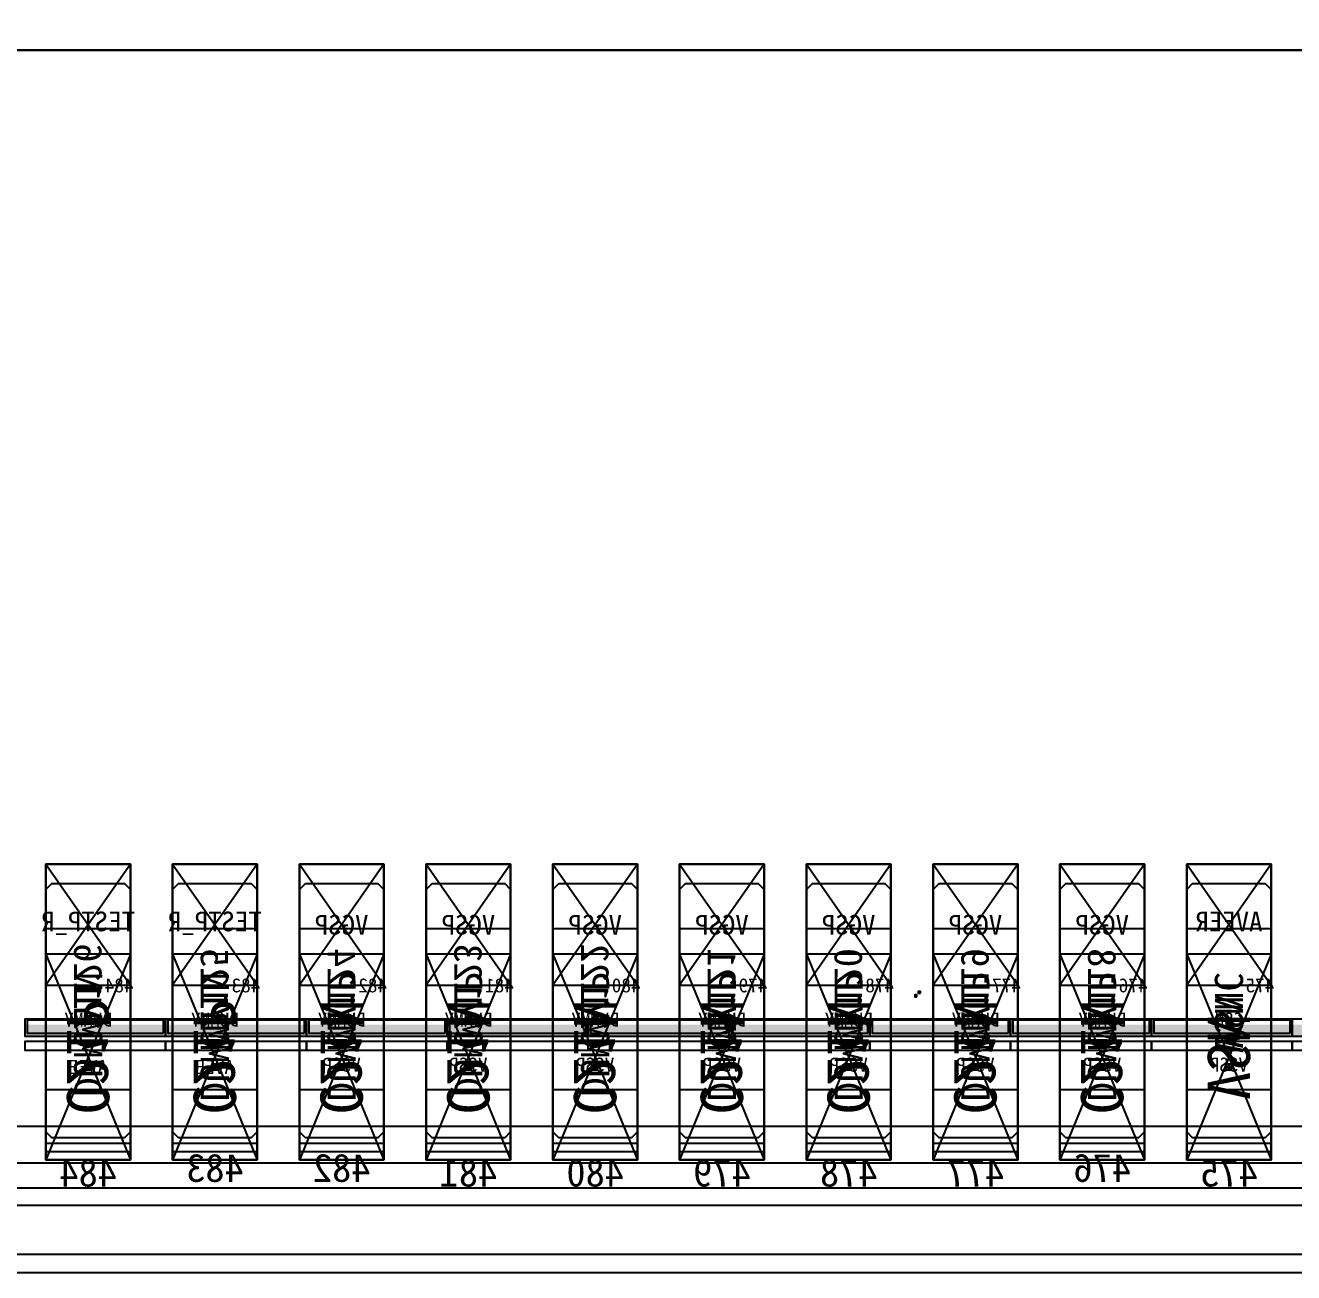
# Model space of a CAD drawing. Header units: millimetres. Extents: x 427 to 2444, y 137 to 817.
# Drawn here: x 1127.5471 to 1127.9973, y 300.7749 to 301.2176 of the extents above; entities that cross this region are included whole.
import ezdxf
from ezdxf.enums import TextEntityAlignment as Align

# ---------------------------------------------------------------- set-up
doc = ezdxf.new("R2010")
doc.units = ezdxf.units.MM
for name, color, linetype in [('L0', 211, 'Continuous'), ('L102', 91, 'Continuous'), ('L114', 213, 'Continuous'), ('L240', 60, 'Continuous'), ('L241', 200, 'Continuous'), ('L242', 51, 'Continuous'), ('L245', 53, 'Continuous'), ('L246', 93, 'Continuous'), ('L59', 140, 'Continuous'), ('L63', 4, 'Continuous'), ('L98', 150, 'Continuous')]:
    doc.layers.add(name, color=color, linetype=linetype)
doc.styles.add('txt', font='simhei.ttf')

# ---------------------------------------------------------------- blocks, each defined once
blk = doc.blocks.new('HX8394_F_PAD')
at = {"layer": 'L0'}
blk.add_lwpolyline([(-13.86, -0.4025), (-13.86, 0.4025), (13.86, 0.4025), (13.86, -0.4025), (-13.86, -0.4025)], close=True, dxfattribs=at)
at = {"layer": 'L241'}
blk.add_lwpolyline([(-13.9, -0.435), (-13.9, 0.435), (13.9, 0.435), (13.9, -0.435), (-13.9, -0.435)], close=True, dxfattribs=at)
at = {"layer": 'L242'}
for points in [[(7.6595, -0.3935), (7.6575, -0.3915), (7.6575, -0.3055), (7.6595, -0.3035), (7.6855, -0.3035), (7.6875, -0.3055), (7.6875, -0.3915), (7.6855, -0.3935), (7.6595, -0.3935)], [(7.7045, -0.3935), (7.7025, -0.3915), (7.7025, -0.3055), (7.7045, -0.3035), (7.7305, -0.3035), (7.7325, -0.3055), (7.7325, -0.3915), (7.7305, -0.3935), (7.7045, -0.3935)], [(7.7495, -0.3935), (7.7475, -0.3915), (7.7475, -0.3055), (7.7495, -0.3035), (7.7755, -0.3035), (7.7775, -0.3055), (7.7775, -0.3915), (7.7755, -0.3935), (7.7495, -0.3935)], [(7.7945, -0.3935), (7.7925, -0.3915), (7.7925, -0.3055), (7.7945, -0.3035), (7.8205, -0.3035), (7.8225, -0.3055), (7.8225, -0.3915), (7.8205, -0.3935), (7.7945, -0.3935)], [(7.8395, -0.3935), (7.8375, -0.3915), (7.8375, -0.3055), (7.8395, -0.3035), (7.8655, -0.3035), (7.8675, -0.3055), (7.8675, -0.3915), (7.8655, -0.3935), (7.8395, -0.3935)], [(7.8845, -0.3935), (7.8825, -0.3915), (7.8825, -0.3055), (7.8845, -0.3035), (7.9105, -0.3035), (7.9125, -0.3055), (7.9125, -0.3915), (7.9105, -0.3935), (7.8845, -0.3935)], [(7.9295, -0.3935), (7.9275, -0.3915), (7.9275, -0.3055), (7.9295, -0.3035), (7.9555, -0.3035), (7.9575, -0.3055), (7.9575, -0.3915), (7.9555, -0.3935), (7.9295, -0.3935)], [(7.9745, -0.3935), (7.9725, -0.3915), (7.9725, -0.3055), (7.9745, -0.3035), (8.0005, -0.3035), (8.0025, -0.3055), (8.0025, -0.3915), (8.0005, -0.3935), (7.9745, -0.3935)], [(8.0195, -0.3935), (8.0175, -0.3915), (8.0175, -0.3055), (8.0195, -0.3035), (8.0455, -0.3035), (8.0475, -0.3055), (8.0475, -0.3915), (8.0455, -0.3935), (8.0195, -0.3935)], [(8.0645, -0.3935), (8.0625, -0.3915), (8.0625, -0.3055), (8.0645, -0.3035), (8.0905, -0.3035), (8.0925, -0.3055), (8.0925, -0.3915), (8.0905, -0.3935), (8.0645, -0.3935)]]:
    blk.add_lwpolyline(points, close=True, dxfattribs=at)
at = {"layer": 'L240', "style": 'txt'}
for s, p in [('VSNC', (7.6725, -0.3485)), ('C21P', (7.7175, -0.3485)), ('C21P', (7.7625, -0.3485)), ('C21P', (7.8075, -0.3485)), ('C21P', (7.8525, -0.3485)), ('C21P', (7.8975, -0.3485)), ('C21P', (7.9425, -0.3485)), ('C21P', (7.9875, -0.3485)), ('C21N', (8.0325, -0.3485)), ('C21N', (8.0775, -0.3485))]:
    blk.add_text(s, height=0.01, rotation=90, dxfattribs=at).set_placement(p, align=Align.MIDDLE_CENTER)
blk = doc.blocks.new('NTBUMP_73X30')
at = {"color": 5, "linetype": 'Continuous'}
blk.add_lwpolyline([(-0.015, 0.04), (0.015, -0.033), (0.015, 0.04), (-0.015, -0.033)], dxfattribs=at)
at = {"layer": 'L242', "color": 5}
blk.add_lwpolyline([(-0.015, -0.033), (-0.015, 0.04), (0.015, 0.04), (0.015, -0.033), (-0.015, -0.033)], close=True, dxfattribs=at)
blk = doc.blocks.new('ILI9881C_AA_NTBUMP_PM_875UM')
at = {"layer": 'L241'}
blk.add_lwpolyline([(-13.92, -0.4375), (-13.92, 0.4375), (13.92, 0.4375), (13.92, -0.4375), (-13.92, -0.4375)], close=True, dxfattribs=at)
for p in [(7.6725, -0.3645), (7.7175, -0.3645), (7.7625, -0.3645), (7.8075, -0.3645), (7.8525, -0.3645), (7.8975, -0.3645), (7.9425, -0.3645), (7.9875, -0.3645), (8.0325, -0.3645), (8.0775, -0.3645)]:
    blk.add_blockref('NTBUMP_73X30', p)
at = {"layer": 'L246', "style": 'txt'}
for s, p in [('C21N', (7.7175, -0.361)), ('C21N', (7.7625, -0.361)), ('C21N', (7.8075, -0.361)), ('C21N', (7.8525, -0.361)), ('C21N', (7.8975, -0.361)), ('C21N', (7.9425, -0.361)), ('C21N', (7.9875, -0.361)), ('C21P', (8.0325, -0.361)), ('C21P', (8.0775, -0.361)), ('VSN', (7.6725, -0.361))]:
    blk.add_text(s, height=0.015, rotation=90, dxfattribs=at).set_placement(p, align=Align.MIDDLE_CENTER)
for s, p in [('476', (7.7175, -0.400279)), ('482', (7.9875, -0.400279)), ('483', (8.0325, -0.400279)), ('475', (7.6725, -0.401945)), ('477', (7.7625, -0.401945)), ('478', (7.8075, -0.401945)), ('479', (7.8525, -0.401945)), ('480', (7.8975, -0.401945)), ('481', (7.9425, -0.401945)), ('484', (8.0775, -0.401945))]:
    blk.add_text(s, height=0.01, dxfattribs=at).set_placement(p, align=Align.MIDDLE_CENTER)
blk = doc.blocks.new('INPUT_BUMP')
at = {"layer": 'L102'}
for points in [[(0.014, 0.04), (0.014, 0.041), (0.015, 0.041), (0.015, 0.04), (0.014, 0.04)], [(0.015, 0.04), (0.015, 0.041), (0.016, 0.041), (0.016, 0.04), (0.015, 0.04)], [(0.014, 0.039), (0.014, 0.04), (0.015, 0.04), (0.015, 0.039), (0.014, 0.039)], [(0.015, 0.039), (0.015, 0.04), (0.016, 0.04), (0.016, 0.039), (0.015, 0.039)]]:
    blk.add_lwpolyline(points, close=True, dxfattribs=at)
at = {"layer": 'L242'}
blk.add_lwpolyline([(0, 0.01), (0, 0.08), (0.03, 0.08), (0.03, 0.01), (0, 0.01)], close=True, dxfattribs=at)
blk = doc.blocks.new('JD9365Z_PAD_20170829_Y880')
at = {"layer": 'L241'}
blk.add_lwpolyline([(-13.95, -0.41), (-13.95, 0.41), (13.95, 0.41), (13.95, -0.41), (-13.95, -0.41)], close=True, dxfattribs=at)
at = {"row_count": 1, "column_count": 554, "row_spacing": 0.08, "column_spacing": 0.045}
blk.add_blockref('INPUT_BUMP', (-12.4575, -0.401), dxfattribs=at)
at = {"layer": 'L240', "style": 'txt'}
for s, p in [('VSSP', (7.6725, -0.360167)), ('VSSP', (7.7175, -0.360167)), ('VSSP', (7.7625, -0.360167)), ('VSSP', (7.8075, -0.360167)), ('VSSP', (7.8525, -0.360167)), ('VSSP', (7.8975, -0.360167)), ('VSSP', (7.9425, -0.360167)), ('VSSP', (7.9875, -0.360167)), ('AVEE', (8.0325, -0.361)), ('AVEE', (8.0775, -0.361))]:
    blk.add_text(s, height=0.005, dxfattribs=at).set_placement(p, align=Align.MIDDLE_CENTER)
blk = doc.blocks.new('NV3052C3P_BUMP_ORI_20190911')
at = {"layer": 'L241'}
blk.add_lwpolyline([(-13.8, -0.398), (-13.8, 0.398), (13.8, 0.398), (13.8, -0.398), (-13.8, -0.398)], close=True, dxfattribs=at)
at = {"layer": 'L242'}
for points in [[(7.6575, -0.385), (7.6575, -0.337), (7.6875, -0.337), (7.6875, -0.385), (7.6575, -0.385)], [(7.7025, -0.385), (7.7025, -0.337), (7.7325, -0.337), (7.7325, -0.385), (7.7025, -0.385)], [(7.7475, -0.385), (7.7475, -0.337), (7.7775, -0.337), (7.7775, -0.385), (7.7475, -0.385)], [(7.7925, -0.385), (7.7925, -0.337), (7.8225, -0.337), (7.8225, -0.385), (7.7925, -0.385)], [(7.8375, -0.385), (7.8375, -0.337), (7.8675, -0.337), (7.8675, -0.385), (7.8375, -0.385)], [(7.8825, -0.385), (7.8825, -0.337), (7.9125, -0.337), (7.9125, -0.385), (7.8825, -0.385)], [(7.9275, -0.385), (7.9275, -0.337), (7.9575, -0.337), (7.9575, -0.385), (7.9275, -0.385)], [(7.9725, -0.385), (7.9725, -0.337), (8.0025, -0.337), (8.0025, -0.385), (7.9725, -0.385)], [(8.0175, -0.385), (8.0175, -0.337), (8.0475, -0.337), (8.0475, -0.385), (8.0175, -0.385)], [(8.0625, -0.385), (8.0625, -0.337), (8.0925, -0.337), (8.0925, -0.385), (8.0625, -0.385)]]:
    blk.add_lwpolyline(points, close=True, dxfattribs=at)
at = {"layer": 'L245', "style": 'txt'}
for s, p in [('CSN', (7.672473, -0.360167)), ('DUMMY', (7.717473, -0.360167)), ('DUMMY', (7.762473, -0.360167)), ('DUMMY', (7.807473, -0.360167)), ('DUMMY', (7.852473, -0.360167)), ('DUMMY', (7.897473, -0.360167)), ('DUMMY', (7.942473, -0.360167)), ('DUMMY', (7.987473, -0.360167)), ('DUMMY', (8.032473, -0.360167)), ('DUMMY', (8.077473, -0.360167))]:
    blk.add_text(s, height=0.005, dxfattribs=at).set_placement(p, align=Align.MIDDLE_CENTER)
blk = doc.blocks.new('BUMP_30_76')
at = {"layer": 'L242'}
blk.add_lwpolyline([(-0.015, -0.0195), (-0.015, 0.0565), (0.015, 0.0565), (0.015, -0.0195), (-0.015, -0.0195)], close=True, dxfattribs=at)
blk = doc.blocks.new('FL11283_A_OTHER')
at = {"layer": 'L102'}
blk.add_lwpolyline([(0, 0), (0, 0.41), (13.86, 0.41), (13.86, 0), (0, 0)], close=True, dxfattribs=at)
at = {"layer": 'L241'}
blk.add_lwpolyline([(-13.86, -0.41), (-13.86, 0.41), (13.86, 0.41), (13.86, 0.404), (-13.854, 0.404), (-13.854, -0.404), (13.854, -0.404), (13.854, 0.404), (13.86, 0.404), (13.86, -0.41), (-13.86, -0.41)], close=True, dxfattribs=at)
at = {"layer": 'L59'}
for points in [[(-13.86, -0.41), (-13.86, 0.41), (13.86, 0.41), (13.86, -0.41), (-13.86, -0.41)], [(0, -0.41), (0, 0), (13.86, 0), (13.86, -0.41), (0, -0.41)]]:
    blk.add_lwpolyline(points, close=True, dxfattribs=at)
for p in [(7.6725, -0.3685), (7.7175, -0.3685), (7.7625, -0.3685), (7.8075, -0.3685), (7.8525, -0.3685), (7.8975, -0.3685), (7.9425, -0.3685), (7.9875, -0.3685), (8.0325, -0.3685), (8.0775, -0.3685)]:
    blk.add_blockref('BUMP_30_76', p)
at = {"layer": 'L102', "style": 'txt'}
for s, p in [('DUMMY118', (7.7175, -0.346)), ('DUMMY119', (7.7625, -0.346)), ('DUMMY120', (7.8075, -0.346)), ('DUMMY121', (7.8525, -0.346)), ('DUMMY122', (7.8975, -0.344334)), ('DUMMY123', (7.9425, -0.344334)), ('DUMMY124', (7.9875, -0.346)), ('DUMMY125', (8.0325, -0.346)), ('DUMMY126', (8.0775, -0.344334)), ('VSN', (7.6725, -0.346))]:
    blk.add_text(s, height=0.01, rotation=90, dxfattribs=at).set_placement(p, align=Align.MIDDLE_CENTER)
blk = doc.blocks.new('GC9702_ANALOG_PAD_BUMP')
at = {"color": 5, "linetype": 'Continuous'}
blk.add_lwpolyline([(-0.015, 0.0215), (0.015, -0.0215), (0.015, 0.0215), (-0.015, -0.0215)], dxfattribs=at)
at = {"layer": 'L242', "color": 5}
blk.add_lwpolyline([(-0.015, -0.0215), (-0.015, 0.0215), (0.015, 0.0215), (0.015, -0.0215), (-0.015, -0.0215)], close=True, dxfattribs=at)
blk = doc.blocks.new('GC9702_BUMP_NOCOMPENSATION')
at = {"layer": 'L114'}
for points in [[(7.78205, -0.36484), (7.78205, -0.36418), (7.78281, -0.36418), (7.78281, -0.36484), (7.78205, -0.36484)], [(7.78329, -0.36606), (7.78329, -0.3654), (7.78404, -0.3654), (7.78404, -0.36606), (7.78329, -0.36606)], [(7.6, -0.38), (7.6, -0.374), (7.65, -0.374), (7.65, -0.38), (7.6, -0.38)], [(7.6, -0.38), (7.6, -0.374), (7.65, -0.374), (7.65, -0.38), (7.6, -0.38)], [(7.65, -0.38), (7.65, -0.374), (7.7, -0.374), (7.7, -0.38), (7.65, -0.38)], [(7.65, -0.38), (7.65, -0.374), (7.7, -0.374), (7.7, -0.38), (7.65, -0.38)], [(7.65074, -0.379), (7.65074, -0.37443), (7.69918, -0.37443), (7.69918, -0.379), (7.65074, -0.379)], [(7.65074, -0.379), (7.65074, -0.37443), (7.69918, -0.37443), (7.69918, -0.379), (7.65074, -0.379)], [(7.7, -0.38), (7.7, -0.374), (7.75, -0.374), (7.75, -0.38), (7.7, -0.38)], [(7.7, -0.38), (7.7, -0.374), (7.75, -0.374), (7.75, -0.38), (7.7, -0.38)], [(7.70074, -0.379), (7.70074, -0.37443), (7.74918, -0.37443), (7.74918, -0.379), (7.70074, -0.379)], [(7.70074, -0.379), (7.70074, -0.37443), (7.74918, -0.37443), (7.74918, -0.379), (7.70074, -0.379)], [(7.75, -0.38), (7.75, -0.374), (7.8, -0.374), (7.8, -0.38), (7.75, -0.38)], [(7.75, -0.38), (7.75, -0.374), (7.8, -0.374), (7.8, -0.38), (7.75, -0.38)], [(7.75074, -0.379), (7.75074, -0.37443), (7.79918, -0.37443), (7.79918, -0.379), (7.75074, -0.379)], [(7.75074, -0.379), (7.75074, -0.37443), (7.79918, -0.37443), (7.79918, -0.379), (7.75074, -0.379)], [(7.8, -0.38), (7.8, -0.374), (7.85, -0.374), (7.85, -0.38), (7.8, -0.38)], [(7.8, -0.38), (7.8, -0.374), (7.85, -0.374), (7.85, -0.38), (7.8, -0.38)], [(7.80074, -0.379), (7.80074, -0.37443), (7.84918, -0.37443), (7.84918, -0.379), (7.80074, -0.379)], [(7.80074, -0.379), (7.80074, -0.37443), (7.84918, -0.37443), (7.84918, -0.379), (7.80074, -0.379)], [(7.85, -0.38), (7.85, -0.374), (7.9, -0.374), (7.9, -0.38), (7.85, -0.38)], [(7.85, -0.38), (7.85, -0.374), (7.9, -0.374), (7.9, -0.38), (7.85, -0.38)], [(7.85074, -0.379), (7.85074, -0.37443), (7.89918, -0.37443), (7.89918, -0.379), (7.85074, -0.379)], [(7.85074, -0.379), (7.85074, -0.37443), (7.89918, -0.37443), (7.89918, -0.379), (7.85074, -0.379)], [(7.9, -0.38), (7.9, -0.374), (7.95, -0.374), (7.95, -0.38), (7.9, -0.38)], [(7.9, -0.38), (7.9, -0.374), (7.95, -0.374), (7.95, -0.38), (7.9, -0.38)], [(7.90074, -0.379), (7.90074, -0.37443), (7.94918, -0.37443), (7.94918, -0.379), (7.90074, -0.379)], [(7.90074, -0.379), (7.90074, -0.37443), (7.94918, -0.37443), (7.94918, -0.379), (7.90074, -0.379)], [(7.95, -0.38), (7.95, -0.374), (8, -0.374), (8, -0.38), (7.95, -0.38)], [(7.95, -0.38), (7.95, -0.374), (8, -0.374), (8, -0.38), (7.95, -0.38)], [(7.95074, -0.379), (7.95074, -0.37443), (7.99918, -0.37443), (7.99918, -0.379), (7.95074, -0.379)], [(7.95074, -0.379), (7.95074, -0.37443), (7.99918, -0.37443), (7.99918, -0.379), (7.95074, -0.379)], [(8, -0.38), (8, -0.374), (8.05, -0.374), (8.05, -0.38), (8, -0.38)], [(8, -0.38), (8, -0.374), (8.05, -0.374), (8.05, -0.38), (8, -0.38)], [(8.00074, -0.379), (8.00074, -0.37443), (8.04918, -0.37443), (8.04918, -0.379), (8.00074, -0.379)], [(8.00074, -0.379), (8.00074, -0.37443), (8.04918, -0.37443), (8.04918, -0.379), (8.00074, -0.379)], [(8.05, -0.38), (8.05, -0.374), (8.1, -0.374), (8.1, -0.38), (8.05, -0.38)], [(8.05, -0.38), (8.05, -0.374), (8.1, -0.374), (8.1, -0.38), (8.05, -0.38)], [(8.05074, -0.379), (8.05074, -0.37443), (8.09918, -0.37443), (8.09918, -0.379), (8.05074, -0.379)], [(8.05074, -0.379), (8.05074, -0.37443), (8.09918, -0.37443), (8.09918, -0.379), (8.05074, -0.379)]]:
    blk.add_lwpolyline(points, close=True, dxfattribs=at)
at = {"layer": 'L114', "const_width": 0.004}
for points in [[(7.6, -0.378), (7.65, -0.378)], [(7.6, -0.378), (7.65, -0.378)], [(7.6, -0.378), (7.65, -0.378)], [(7.6, -0.378), (7.65, -0.378)], [(7.65, -0.378), (7.7, -0.378)], [(7.65, -0.378), (7.7, -0.378)], [(7.65, -0.378), (7.7, -0.378)], [(7.65, -0.378), (7.7, -0.378)], [(7.7, -0.378), (7.75, -0.378)], [(7.7, -0.378), (7.75, -0.378)], [(7.7, -0.378), (7.75, -0.378)], [(7.7, -0.378), (7.75, -0.378)], [(7.75, -0.378), (7.8, -0.378)], [(7.75, -0.378), (7.8, -0.378)], [(7.75, -0.378), (7.8, -0.378)], [(7.75, -0.378), (7.8, -0.378)], [(7.8, -0.378), (7.85, -0.378)], [(7.8, -0.378), (7.85, -0.378)], [(7.8, -0.378), (7.85, -0.378)], [(7.8, -0.378), (7.85, -0.378)], [(7.85, -0.378), (7.9, -0.378)], [(7.85, -0.378), (7.9, -0.378)], [(7.85, -0.378), (7.9, -0.378)], [(7.85, -0.378), (7.9, -0.378)], [(7.9, -0.378), (7.95, -0.378)], [(7.9, -0.378), (7.95, -0.378)], [(7.9, -0.378), (7.95, -0.378)], [(7.9, -0.378), (7.95, -0.378)], [(7.95, -0.378), (8, -0.378)], [(7.95, -0.378), (8, -0.378)], [(7.95, -0.378), (8, -0.378)], [(7.95, -0.378), (8, -0.378)], [(8, -0.378), (8.05, -0.378)], [(8, -0.378), (8.05, -0.378)], [(8, -0.378), (8.05, -0.378)], [(8, -0.378), (8.05, -0.378)], [(8.05, -0.378), (8.1, -0.378)], [(8.05, -0.378), (8.1, -0.378)], [(8.05, -0.378), (8.1, -0.378)], [(8.05, -0.378), (8.1, -0.378)]]:
    blk.add_lwpolyline(points, dxfattribs=at)
at = {"layer": 'L241'}
for points in [[(7.6, -0.385), (7.6, -0.382), (7.65, -0.382), (7.65, -0.385), (7.6, -0.385)], [(7.6, -0.385), (7.6, -0.382), (7.65, -0.382), (7.65, -0.385), (7.6, -0.385)], [(7.65, -0.385), (7.65, -0.382), (7.7, -0.382), (7.7, -0.385), (7.65, -0.385)], [(7.65, -0.385), (7.65, -0.382), (7.7, -0.382), (7.7, -0.385), (7.65, -0.385)], [(7.7, -0.385), (7.7, -0.382), (7.75, -0.382), (7.75, -0.385), (7.7, -0.385)], [(7.7, -0.385), (7.7, -0.382), (7.75, -0.382), (7.75, -0.385), (7.7, -0.385)], [(7.75, -0.385), (7.75, -0.382), (7.8, -0.382), (7.8, -0.385), (7.75, -0.385)], [(7.75, -0.385), (7.75, -0.382), (7.8, -0.382), (7.8, -0.385), (7.75, -0.385)], [(7.8, -0.385), (7.8, -0.382), (7.85, -0.382), (7.85, -0.385), (7.8, -0.385)], [(7.8, -0.385), (7.8, -0.382), (7.85, -0.382), (7.85, -0.385), (7.8, -0.385)], [(7.85, -0.385), (7.85, -0.382), (7.9, -0.382), (7.9, -0.385), (7.85, -0.385)], [(7.85, -0.385), (7.85, -0.382), (7.9, -0.382), (7.9, -0.385), (7.85, -0.385)], [(7.9, -0.385), (7.9, -0.382), (7.95, -0.382), (7.95, -0.385), (7.9, -0.385)], [(7.9, -0.385), (7.9, -0.382), (7.95, -0.382), (7.95, -0.385), (7.9, -0.385)], [(7.95, -0.385), (7.95, -0.382), (8, -0.382), (8, -0.385), (7.95, -0.385)], [(7.95, -0.385), (7.95, -0.382), (8, -0.382), (8, -0.385), (7.95, -0.385)], [(8, -0.385), (8, -0.382), (8.05, -0.382), (8.05, -0.385), (8, -0.385)], [(8, -0.385), (8, -0.382), (8.05, -0.382), (8.05, -0.385), (8, -0.385)], [(8.05, -0.385), (8.05, -0.382), (8.1, -0.382), (8.1, -0.385), (8.05, -0.385)], [(8.05, -0.385), (8.05, -0.382), (8.1, -0.382), (8.1, -0.385), (8.05, -0.385)]]:
    blk.add_lwpolyline(points, close=True, dxfattribs=at)
at = {"row_count": 1, "column_count": 554, "row_spacing": 0.043, "column_spacing": 0.045}
blk.add_blockref('GC9702_ANALOG_PAD_BUMP', (-12.4425, -0.3405), dxfattribs=at)
at = {"layer": 'L114', "style": 'txt'}
for s, p in [('475', (7.6615, -0.362)), ('476', (7.7065, -0.362)), ('477', (7.7515, -0.362)), ('478', (7.7965, -0.362)), ('479', (7.8415, -0.362)), ('480', (7.8865, -0.362)), ('481', (7.9315, -0.362)), ('482', (7.9765, -0.362)), ('483', (8.0215, -0.362)), ('484', (8.0665, -0.362))]:
    blk.add_text(s, height=0.005, dxfattribs=at).set_placement(p, align=Align.MIDDLE_CENTER)
at = {"layer": 'L98', "style": 'txt'}
for s, p in [('AVEER', (7.6725, -0.33933)), ('VGSP', (7.7175, -0.3405)), ('VGSP', (7.7625, -0.3405)), ('VGSP', (7.8075, -0.3405)), ('VGSP', (7.8525, -0.3405)), ('VGSP', (7.8975, -0.3405)), ('VGSP', (7.9425, -0.3405)), ('VGSP', (7.9875, -0.3405)), ('TESTP_R', (8.0325, -0.33933)), ('TESTP_R', (8.0775, -0.33933))]:
    blk.add_text(s, height=0.007, dxfattribs=at).set_placement(p, align=Align.MIDDLE_CENTER)
blk = doc.blocks.new('IC_GDS_ALL')
for name, p in [('ILI9881C_AA_NTBUMP_PM_875UM', (0, 0)), ('HX8394_F_PAD', (0, 0.004)), ('GC9702_BUMP_NOCOMPENSATION', (0, 0.0265)), ('NV3052C3P_BUMP_ORI_20190911', (0, 0.0125)), ('JD9365Z_PAD_20170829_Y880', (0, -0.0035)), ('FL11283_A_OTHER', (0, -0.0035))]:
    blk.add_blockref(name, p)
blk = doc.blocks.new('INPUT_PAD')
at = {"layer": 'L63'}
blk.add_lwpolyline([(0.01, -0.043), (0.01, 0.062), (0.04, 0.062), (0.04, -0.043), (0.01, -0.043)], close=True, dxfattribs=at)
blk = doc.blocks.new('IC_PAD_ALL')
at = {"row_count": 1, "column_count": 554, "row_spacing": 0.109, "column_spacing": 0.045}
blk.add_blockref('INPUT_PAD', (1.18, 0), dxfattribs=at)
blk = doc.blocks.new('IC_ALL')
at = {"yscale": -1, "rotation": 180}
blk.add_blockref('IC_GDS_ALL', (14, 0.4375), dxfattribs=at)
blk.add_blockref('IC_PAD_ALL', (0.3525, 0.083))
blk = doc.blocks.new('IC_FPC_OLB_ALL')
blk.add_blockref('IC_ALL', (1.188, 1.0245))

msp = doc.modelspace()

# ---------------------------------------------------------------- block references
msp.add_blockref('IC_FPC_OLB_ALL', (1120.45883, 299.75037))

doc.saveas('drawing.dxf')
